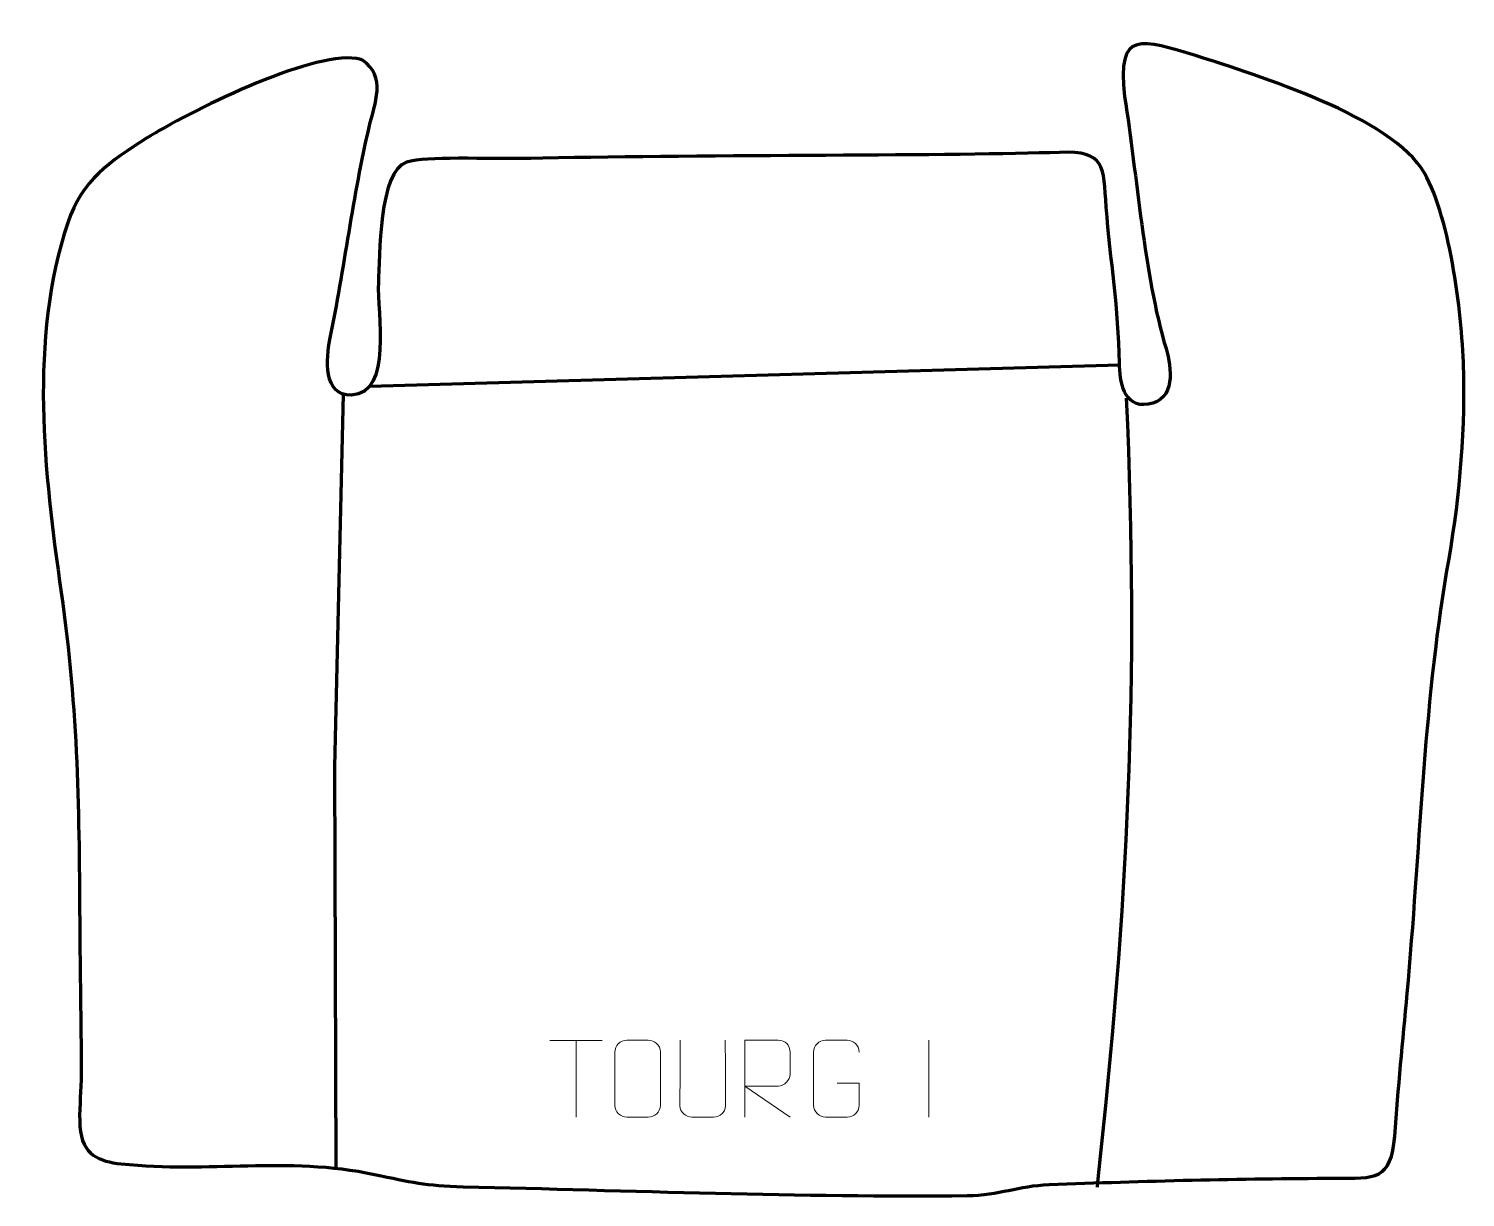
# Model space of a CAD drawing. Header units: millimetres. Extents: x -435 to 32, y 367 to 747.
import ezdxf

# ---------------------------------------------------------------- set-up
doc = ezdxf.new("R2010")
doc.units = ezdxf.units.MM
doc.header["$MEASUREMENT"] = 0
doc.layers.add('layer 1', color=7, linetype='Continuous')
doc.layers.add('layer 2', color=7, linetype='Continuous')

msp = doc.modelspace()

# ---------------------------------------------------------------- linework, layer by layer
at = {"layer": 'layer 1', "color": 140, "lineweight": 158}
msp.add_open_spline([(-324.2705, 630.5246), (-324.2705, 630.5246), (-80.5054, 637.4224), (-80.5054, 637.4224)], degree=3, dxfattribs=at)
for points in [[(-332.9633, 627.9334), (-332.9633, 627.9334), (-335.7437, 506.8963), (-335.7437, 506.8963), (-335.7437, 506.8963), (-335.7437, 506.8963), (-335.2702, 376.2428), (-335.2702, 376.2428)], [(-78.326, 626.63), (-74.1214, 534.2415), (-77.905, 461.9713), (-87.6676, 371.6093), (-87.6676, 371.6093), (-87.6676, 371.6093), (-87.8286, 370.1191), (-87.8286, 370.1191)]]:
    msp.add_open_spline(points, degree=3, knots=[0, 0, 0, 0, 0.33333333, 0.33333333, 0.33333333, 0.33333333, 1, 1, 1, 1], dxfattribs=at)
at = {"layer": 'layer 1', "color": 250, "lineweight": 9}
for points in [[(-265.6741, 417.8227), (-265.6741, 417.8227), (-248.6869, 417.8227), (-248.6869, 417.8227)], [(-257.1803, 392.8927), (-257.1803, 392.8927), (-257.1803, 417.8462), (-257.1803, 417.8462)], [(-142.5576, 417.8569), (-142.5576, 417.8569), (-142.5576, 392.8828), (-142.5576, 392.8828)]]:
    msp.add_open_spline(points, degree=3, dxfattribs=at)
for points, knots in [([(-240.7001, 417.8459), (-238.3744, 417.8459), (-236.0483, 417.8459), (-233.7222, 417.8459), (-233.7222, 417.8459), (-231.7756, 417.8815), (-229.7842, 416.3899), (-229.7575, 413.9523), (-229.7575, 413.9523), (-229.7579, 408.2054), (-229.7579, 402.4581), (-229.7575, 396.7104), (-229.7575, 396.7104), (-229.8973, 394.387), (-231.5745, 392.9074), (-233.7222, 392.8966), (-233.7222, 392.8966), (-236.0541, 392.897), (-238.386, 392.897), (-240.7175, 392.8966), (-240.7175, 392.8966), (-242.6425, 392.7912), (-244.6146, 394.6757), (-244.6034, 396.693), (-244.6034, 396.693), (-244.6031, 402.4631), (-244.6031, 408.2328), (-244.6034, 414.0021), (-244.6034, 414.0021), (-244.5992, 416.1402), (-242.8525, 417.8594), (-240.7001, 417.8459)], [0, 0, 0, 0, 0.11111111, 0.11111111, 0.11111111, 0.11111111, 0.22222222, 0.22222222, 0.22222222, 0.22222222, 0.33333333, 0.33333333, 0.33333333, 0.33333333, 0.44444444, 0.44444444, 0.44444444, 0.44444444, 0.55555556, 0.55555556, 0.55555556, 0.55555556, 0.66666667, 0.66666667, 0.66666667, 0.66666667, 0.77777778, 0.77777778, 0.77777778, 0.77777778, 1, 1, 1, 1]), ([(-208.6747, 417.8501), (-208.6751, 412.3106), (-208.5793, 402.1088), (-208.5789, 396.5684), (-208.5789, 396.5684), (-208.7187, 394.3289), (-210.3959, 392.9027), (-212.5436, 392.8922), (-212.5436, 392.8922), (-214.8755, 392.8926), (-217.2074, 392.8926), (-219.5389, 392.8922), (-219.5389, 392.8922), (-221.4639, 392.7907), (-223.436, 394.6072), (-223.4248, 396.5517), (-223.4248, 396.5517), (-223.4245, 402.1136), (-223.3291, 412.289), (-223.3295, 417.8501)], [0, 0, 0, 0, 0.16666667, 0.16666667, 0.16666667, 0.16666667, 0.33333333, 0.33333333, 0.33333333, 0.33333333, 0.5, 0.5, 0.5, 0.5, 0.66666667, 0.66666667, 0.66666667, 0.66666667, 1, 1, 1, 1]), ([(-202.2721, 392.8964), (-202.2721, 392.8964), (-202.2721, 417.8499), (-202.2721, 417.8499), (-202.2721, 417.8499), (-198.6773, 417.8499), (-195.0818, 417.8499), (-191.4866, 417.8499), (-191.4866, 417.8499), (-189.1613, 417.8122), (-187.604, 416.3222), (-187.6081, 413.9558), (-187.6081, 413.9558), (-187.6085, 411.9203), (-187.6085, 408.8609), (-187.6081, 406.8249), (-187.6081, 406.8249), (-187.6146, 404.9494), (-189.4269, 403.0076), (-191.4364, 402.9885), (-191.4364, 402.9885), (-191.4364, 402.9885), (-202.2721, 402.9885), (-202.2721, 402.9885), (-202.2721, 402.9885), (-202.2721, 402.9885), (-187.6174, 392.8964), (-187.6174, 392.8964)], [0, 0, 0, 0, 0.125, 0.125, 0.125, 0.125, 0.25, 0.25, 0.25, 0.25, 0.375, 0.375, 0.375, 0.375, 0.5, 0.5, 0.5, 0.5, 0.625, 0.625, 0.625, 0.625, 0.75, 0.75, 0.75, 0.75, 1, 1, 1, 1]), ([(-172.3027, 403.8788), (-172.3027, 403.8788), (-165.1346, 403.8788), (-165.1346, 403.8788), (-165.1346, 403.8788), (-165.1346, 403.8788), (-165.1346, 396.7107), (-165.1346, 396.7107), (-165.1346, 396.7107), (-165.2743, 394.3873), (-166.9515, 392.9077), (-169.0993, 392.8969), (-169.0993, 392.8969), (-171.4311, 392.8973), (-173.7631, 392.8973), (-176.0946, 392.8969), (-176.0946, 392.8969), (-178.0195, 392.7915), (-179.9917, 394.676), (-179.9805, 396.6933), (-179.9805, 396.6933), (-179.9801, 402.4634), (-179.9801, 408.2331), (-179.9805, 414.0024), (-179.9805, 414.0024), (-179.9763, 416.1405), (-178.2295, 417.8597), (-176.0772, 417.8463), (-176.0772, 417.8463), (-173.7515, 417.8463), (-171.4254, 417.8463), (-169.0993, 417.8463), (-169.0993, 417.8463), (-167.1526, 417.8817), (-165.1612, 416.3902), (-165.1346, 413.9525)], [0, 0, 0, 0, 0.1, 0.1, 0.1, 0.1, 0.2, 0.2, 0.2, 0.2, 0.3, 0.3, 0.3, 0.3, 0.4, 0.4, 0.4, 0.4, 0.5, 0.5, 0.5, 0.5, 0.6, 0.6, 0.6, 0.6, 0.7, 0.7, 0.7, 0.7, 0.8, 0.8, 0.8, 0.8, 1, 1, 1, 1])]:
    msp.add_open_spline(points, degree=3, knots=knots, dxfattribs=at)
at = {"layer": 'layer 2', "color": 242, "lineweight": 158}
msp.add_open_spline([(-99.9931, 706.5049), (-85.0335, 707.0644), (-85.7241, 702.0263), (-84.8348, 688.6613), (-84.8348, 688.6613), (-83.5007, 671.238), (-80.7955, 655.7863), (-80.5189, 638.0388), (-80.5189, 638.0388), (-80.4278, 632.1889), (-79.2838, 623.3769), (-71.1962, 624.5974), (-71.1962, 624.5974), (-62.2383, 625.9493), (-63.5346, 636.4127), (-65.3978, 642.6863), (-65.3978, 642.6863), (-72.6263, 667.0245), (-74.7578, 698.8202), (-78.8392, 724.6087), (-78.8392, 724.6087), (-81.5841, 746.6856), (-73.1494, 743.1383), (-55.5023, 737.8419), (-55.5023, 737.8419), (-35.6995, 731.561), (8.2261, 718.0364), (18.598, 699.7676), (18.598, 699.7676), (27.3011, 684.4382), (31.0015, 652.5389), (31.4046, 634.809), (31.4046, 634.809), (31.8953, 613.2288), (29.7364, 591.6472), (25.9549, 570.4177), (25.9549, 570.4177), (18.2887, 525.6339), (17.2508, 478.5747), (13.0076, 433.1674), (13.0076, 433.1674), (11.5603, 417.6248), (10.1473, 402.2635), (8.954, 386.6935), (8.954, 386.6935), (7.8584, 372.3992), (2.6418, 373.0002), (-10.4754, 372.9948), (-10.4754, 372.9948), (-41.2062, 372.9823), (-72.6782, 372.1065), (-103.3889, 370.9527), (-103.3889, 370.9527), (-113.3447, 370.5787), (-119.6653, 367.4812), (-130.0112, 367.3749), (-130.0112, 367.3749), (-183.8374, 366.8225), (-239.9186, 369.0303), (-293.8482, 370.2639), (-293.8482, 370.2639), (-306.1401, 370.545), (-310.9166, 371.7783), (-322.6899, 374.252), (-322.6899, 374.252), (-351.6916, 380.3456), (-376.1941, 374.5893), (-405.048, 377.6929), (-405.048, 377.6929), (-412.1382, 378.4555), (-417.8253, 380.453), (-418.4863, 389.8631), (-418.4863, 389.8631), (-418.8229, 394.6557), (-418.2164, 400.0045), (-418.1128, 404.8793), (-418.1128, 404.8793), (-418.0342, 420.8866), (-418.4337, 436.9372), (-418.5526, 452.9502), (-418.5526, 452.9502), (-418.716, 491.6186), (-419.0245, 524.908), (-424.5915, 563.4538), (-424.5915, 563.4538), (-430.1341, 602.3431), (-435.1387, 645.6325), (-422.4362, 683.6253), (-422.4362, 683.6253), (-417.8431, 697.3632), (-408.774, 703.5528), (-396.7979, 711.0712), (-396.7979, 711.0712), (-383.7516, 719.2615), (-343.8423, 739.3354), (-328.5689, 737.0163), (-328.5689, 737.0163), (-327.7721, 736.8953), (-327.3959, 736.7676), (-326.6554, 736.4944), (-326.6554, 736.4944), (-318.7809, 731.1509), (-322.5977, 722.4867), (-324.4489, 714.7047), (-324.4489, 714.7047), (-329.654, 692.8238), (-332.4987, 668.4627), (-337.2134, 645.6961), (-337.2134, 645.6961), (-338.4281, 639.8307), (-339.5294, 627.2467), (-330.2424, 627.6004), (-330.2424, 627.6004), (-316.7121, 628.1157), (-321.9713, 654.1139), (-321.4442, 664.2639), (-321.4442, 664.2639), (-321.0273, 672.1917), (-321.3561, 700.6323), (-312.3067, 703.2842), (-312.3067, 703.2842), (-305.1373, 705.3851), (-289.2482, 704.1636), (-268.0157, 704.5977), (-268.0157, 704.5977), (-214.8083, 705.6857), (-132.2351, 705.2989), (-99.9931, 706.5049)], degree=3, knots=[0, 0, 0, 0, 0.03030303, 0.03030303, 0.03030303, 0.03030303, 0.06060606, 0.06060606, 0.06060606, 0.06060606, 0.09090909, 0.09090909, 0.09090909, 0.09090909, 0.12121212, 0.12121212, 0.12121212, 0.12121212, 0.15151515, 0.15151515, 0.15151515, 0.15151515, 0.18181818, 0.18181818, 0.18181818, 0.18181818, 0.21212121, 0.21212121, 0.21212121, 0.21212121, 0.24242424, 0.24242424, 0.24242424, 0.24242424, 0.27272727, 0.27272727, 0.27272727, 0.27272727, 0.3030303, 0.3030303, 0.3030303, 0.3030303, 0.33333333, 0.33333333, 0.33333333, 0.33333333, 0.36363636, 0.36363636, 0.36363636, 0.36363636, 0.39393939, 0.39393939, 0.39393939, 0.39393939, 0.42424242, 0.42424242, 0.42424242, 0.42424242, 0.45454545, 0.45454545, 0.45454545, 0.45454545, 0.48484848, 0.48484848, 0.48484848, 0.48484848, 0.51515152, 0.51515152, 0.51515152, 0.51515152, 0.54545455, 0.54545455, 0.54545455, 0.54545455, 0.57575758, 0.57575758, 0.57575758, 0.57575758, 0.60606061, 0.60606061, 0.60606061, 0.60606061, 0.63636364, 0.63636364, 0.63636364, 0.63636364, 0.66666667, 0.66666667, 0.66666667, 0.66666667, 0.6969697, 0.6969697, 0.6969697, 0.6969697, 0.72727273, 0.72727273, 0.72727273, 0.72727273, 0.75757576, 0.75757576, 0.75757576, 0.75757576, 0.78787879, 0.78787879, 0.78787879, 0.78787879, 0.81818182, 0.81818182, 0.81818182, 0.81818182, 0.84848485, 0.84848485, 0.84848485, 0.84848485, 0.87878788, 0.87878788, 0.87878788, 0.87878788, 0.90909091, 0.90909091, 0.90909091, 0.90909091, 0.93939394, 0.93939394, 0.93939394, 0.93939394, 1, 1, 1, 1], dxfattribs=at)

doc.saveas('drawing.dxf')
